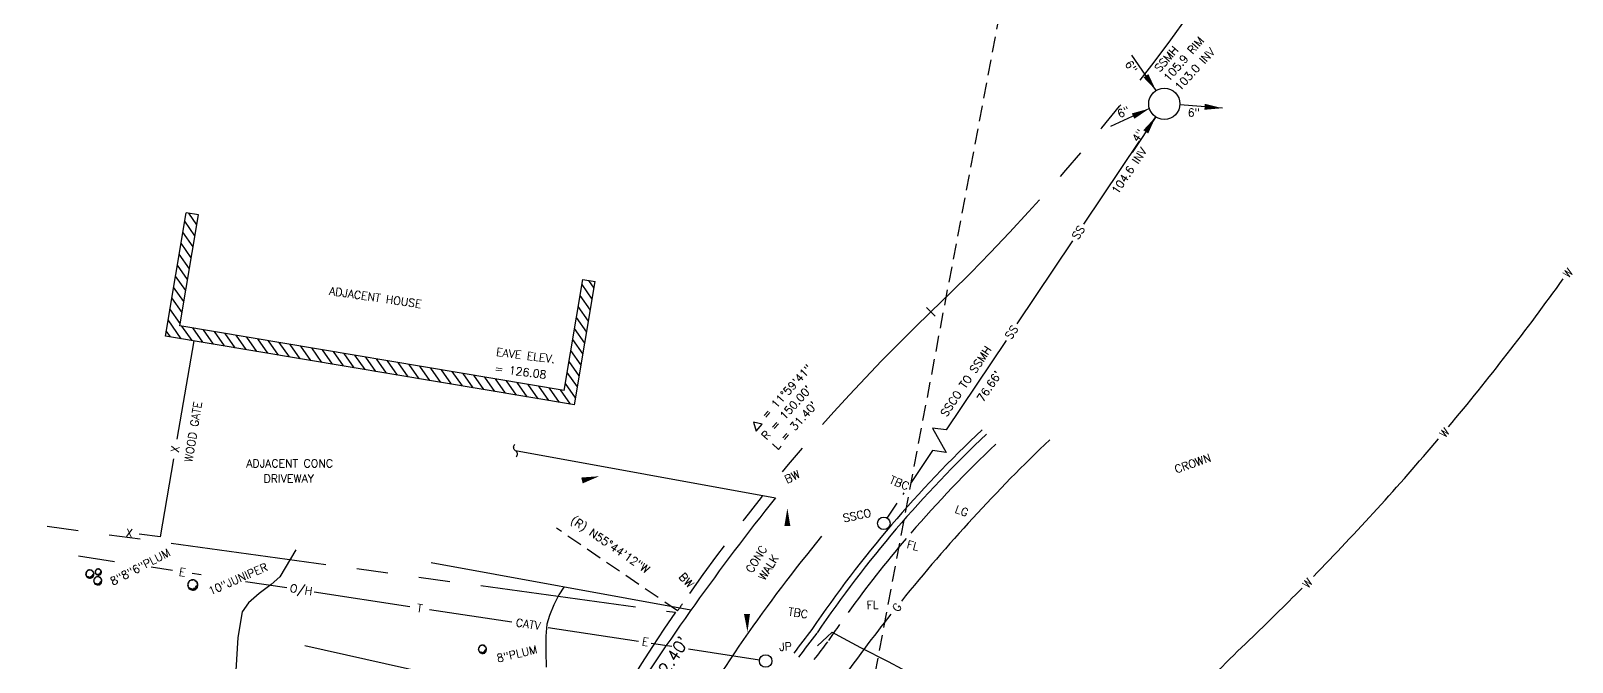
# Model space of a CAD drawing. Extents: x 3812 to 5524, y 4309 to 5867.
# Drawn here: x 5119.2 to 5242.5, y 5022.9 to 5073.5 of the extents above; entities that cross this region are included whole.
import ezdxf
from ezdxf.enums import TextEntityAlignment as Align

# ---------------------------------------------------------------- set-up
doc = ezdxf.new("R2010")
doc.units = 0
doc.header["$LTSCALE"] = 10
doc.header["$MEASUREMENT"] = 0
doc.linetypes.add('HIDDEN2', pattern=[0.1875, 0.125, -0.0625])
doc.linetypes.add('PHANTOM', pattern=[2.5, 1.25, -0.25, 0.25, -0.25, 0.25, -0.25])
doc.layers.get('0').update_dxf_attribs({"linetype": 'CONTINUOUS'})
for name, color, linetype in [('ANNOBJ', 2, 'CONTINUOUS'), ('BDRY-HATCH', 6, 'CONTINUOUS'), ('BNDRY-DIM', 1, 'CONTINUOUS'), ('BNDRY-REC', 4, 'PHANTOM'), ('BNRDY', 5, 'CONTINUOUS'), ('BUILDING', 1, 'CONTINUOUS'), ('CONCRETE', 32, 'CONTINUOUS'), ('FENCE', 7, 'CONTINUOUS'), ('HATCHBORDER', 7, 'CONTINUOUS'), ('PLT_ANNO_TXT', 120, 'CONTINUOUS'), ('POSMAJOR001', 1, 'CONTINUOUS'), ('POSMINOR001', 7, 'CONTINUOUS'), ('TEXTM', 11, 'CONTINUOUS'), ('TIES', 7, 'HIDDEN2'), ('TREES', 3, 'CONTINUOUS'), ('UTILITIES', 7, 'CONTINUOUS')]:
    doc.layers.add(name, color=color, linetype=linetype)
doc.styles.add('L80', font='simplex.shx', dxfattribs={"height": 0.8})
doc.dimstyles.get("Standard").update_dxf_attribs({"dimtxt": 0.18, "dimasz": 0.18, "dimexe": 0.18, "dimexo": 0.0625, "dimgap": 0.09, "dimtad": 0, "dimtih": 1, "dimtoh": 1, "dimdec": 4, "dimzin": 0, "dimtxsty": 'STANDARD', "dimcen": 0.09, "dimazin": 3, "dimtfac": 1, "dimtdec": 4, "dimtofl": 0, "dimtmove": 0, "dimatfit": 3, "dimtolj": 1, "dimtzin": 0})

# ---------------------------------------------------------------- blocks, each defined once
blk = doc.blocks.new('DELTA')
blk.add_lwpolyline([(0, 0), (0.096, 0), (0.048, 0.083)], close=True)
blk = doc.blocks.new('CG_T30')
for p, q in [((-0.118, 0.036), (-0.122, 0.036)), ((-0.122, 0.036), (-0.122, 0.028)), ((-0.122, 0.028), (-0.117, 0.028)), ((-0.115, 0.005), (-0.122, 0.005)), ((-0.122, 0.005), (-0.122, -0.005)), ((-0.11, 0.046), (-0.118, 0.046)), ((-0.118, 0.046), (-0.118, 0.036)), ((-0.117, 0.028), (-0.117, 0.021)), ((-0.117, 0.021), (-0.115, 0.021)), ((-0.115, 0.013), (-0.116, 0.013)), ((-0.116, 0.013), (-0.116, 0.005)), ((-0.116, 0.005), (-0.115, 0.005)), ((-0.115, 0.021), (-0.115, 0.013)), ((-0.109, 0.055), (-0.11, 0.055)), ((-0.11, 0.055), (-0.102, 0.055)), ((-0.11, 0.045), (-0.11, 0.046)), ((-0.102, 0.045), (-0.11, 0.045)), ((-0.101, 0.067), (-0.109, 0.067)), ((-0.109, 0.067), (-0.109, 0.055)), ((-0.102, 0.055), (-0.102, 0.049)), ((-0.095, 0.052), (-0.102, 0.052)), ((-0.102, 0.052), (-0.102, 0.045)), ((-0.102, 0.049), (-0.095, 0.049)), ((-0.093, 0.07), (-0.101, 0.07)), ((-0.101, 0.07), (-0.101, 0.067)), ((-0.089, 0.081), (-0.096, 0.081)), ((-0.096, 0.081), (-0.096, 0.07)), ((-0.096, 0.07), (-0.093, 0.07)), ((-0.095, 0.049), (-0.095, 0.052)), ((-0.081, 0.082), (-0.089, 0.082)), ((-0.089, 0.082), (-0.089, 0.081)), ((-0.075, 0.102), (-0.083, 0.102)), ((-0.083, 0.102), (-0.083, 0.09)), ((-0.083, 0.09), (-0.083, 0.09)), ((-0.083, 0.09), (-0.083, 0.082)), ((-0.083, 0.082), (-0.081, 0.082)), ((-0.067, 0.102), (-0.075, 0.102)), ((-0.075, 0.102), (-0.075, 0.102)), ((-0.059, 0.102), (-0.067, 0.102)), ((-0.067, 0.102), (-0.067, 0.102)), ((-0.052, 0.105), (-0.059, 0.105)), ((-0.059, 0.105), (-0.059, 0.102)), ((-0.053, 0.111), (-0.054, 0.111)), ((-0.054, 0.111), (-0.054, 0.111)), ((-0.053, 0.11), (-0.053, 0.111)), ((-0.046, 0.11), (-0.053, 0.11)), ((-0.052, 0.113), (-0.052, 0.105)), ((-0.052, 0.105), (-0.052, 0.105)), ((-0.046, 0.109), (-0.046, 0.11)), ((-0.038, 0.109), (-0.046, 0.109)), ((-0.03, 0.122), (-0.038, 0.122)), ((-0.038, 0.122), (-0.038, 0.109)), ((-0.038, 0.109), (-0.038, 0.109)), ((-0.03, 0.116), (-0.03, 0.122)), ((-0.022, 0.116), (-0.03, 0.116)), ((-0.022, 0.112), (-0.022, 0.116)), ((-0.015, 0.112), (-0.022, 0.112)), ((-0.007, 0.116), (-0.015, 0.116)), ((-0.015, 0.116), (-0.015, 0.112)), ((0.003, 0.123), (-0.012, 0.123)), ((-0.012, 0.123), (-0.012, 0.123)), ((-0.012, 0.123), (-0.012, 0.116)), ((-0.012, 0.116), (-0.007, 0.116)), ((0.003, 0.116), (0.003, 0.123)), ((0.015, 0.119), (0.003, 0.119)), ((0.003, 0.119), (0.003, 0.116)), ((0.015, 0.122), (0.015, 0.127)), ((0.015, 0.127), (0.015, 0.119)), ((0.023, 0.122), (0.015, 0.122)), ((0.023, 0.119), (0.023, 0.122)), ((0.03, 0.119), (0.023, 0.119)), ((0.03, 0.113), (0.03, 0.119)), ((0.044, 0.113), (0.03, 0.113)), ((0.044, 0.105), (0.044, 0.113)), ((0.052, 0.109), (0.044, 0.109)), ((0.044, 0.109), (0.044, 0.105)), ((0.067, 0.11), (0.052, 0.11)), ((0.052, 0.11), (0.052, 0.109)), ((0.063, 0.095), (0.063, 0.103)), ((0.063, 0.103), (0.067, 0.103)), ((0.064, 0.095), (0.063, 0.095)), ((0.064, 0.086), (0.064, 0.095)), ((0.076, 0.086), (0.064, 0.086)), ((0.067, 0.103), (0.067, 0.11)), ((0.076, 0.088), (0.076, 0.094)), ((0.076, 0.094), (0.076, 0.086)), ((0.091, 0.088), (0.076, 0.088)), ((0.091, 0.08), (0.091, 0.088)), ((0.091, 0.072), (0.091, 0.08)), ((0.091, 0.08), (0.091, 0.08)), ((0.091, 0.065), (0.091, 0.072)), ((0.091, 0.072), (0.091, 0.072)), ((0.098, 0.065), (0.091, 0.065)), ((0.091, 0.065), (0.091, 0.065)), ((0.098, 0.063), (0.098, 0.065)), ((0.113, 0.063), (0.098, 0.063)), ((0.104, 0.045), (0.1, 0.045)), ((0.1, 0.045), (0.108, 0.045)), ((0.104, 0.037), (0.104, 0.045)), ((0.111, 0.041), (0.104, 0.041)), ((0.104, 0.041), (0.104, 0.037)), ((0.11, 0), (0.107, 0)), ((0.107, 0), (0.115, 0)), ((0.108, 0.045), (0.108, 0.055)), ((0.108, 0.055), (0.113, 0.055)), ((0.11, 0.005), (0.11, 0.008)), ((0.11, 0.008), (0.11, 0)), ((0.118, 0.005), (0.11, 0.005)), ((0.111, 0.035), (0.111, 0.041)), ((0.123, 0.035), (0.111, 0.035)), ((0.112, -0.003), (0.112, 0.005)), ((0.112, 0.005), (0.118, 0.005)), ((0.113, 0.055), (0.113, 0.063)), ((0.12, 0.022), (0.115, 0.022)), ((0.115, 0.022), (0.123, 0.022)), ((0.115, 0), (0.115, -0.003)), ((0.12, 0.015), (0.12, 0.022)), ((0.125, 0.015), (0.12, 0.015)), ((0.123, 0.022), (0.123, 0.035)), ((0.123, -0.003), (0.123, 0.007)), ((0.123, 0.007), (0.125, 0.007)), ((0.125, 0.007), (0.125, 0.015)), ((-0.122, -0.005), (-0.127, -0.005)), ((-0.127, -0.005), (-0.127, -0.013)), ((-0.127, -0.013), (-0.114, -0.013)), ((-0.115, -0.033), (-0.121, -0.033)), ((-0.121, -0.033), (-0.121, -0.041)), ((-0.121, -0.041), (-0.112, -0.041)), ((-0.114, -0.025), (-0.115, -0.025)), ((-0.115, -0.025), (-0.115, -0.033)), ((-0.114, -0.013), (-0.114, -0.025)), ((-0.112, -0.041), (-0.112, -0.051)), ((-0.112, -0.051), (-0.109, -0.051)), ((-0.109, -0.051), (-0.109, -0.059)), ((-0.109, -0.059), (-0.097, -0.059)), ((-0.097, -0.066), (-0.098, -0.066)), ((-0.098, -0.066), (-0.098, -0.073)), ((-0.098, -0.073), (-0.094, -0.073)), ((-0.097, -0.059), (-0.097, -0.058)), ((-0.097, -0.058), (-0.097, -0.066)), ((-0.094, -0.073), (-0.094, -0.081)), ((-0.094, -0.081), (-0.085, -0.081)), ((-0.09, -0.082), (-0.093, -0.082)), ((-0.093, -0.082), (-0.093, -0.09)), ((-0.093, -0.09), (-0.081, -0.09)), ((-0.086, -0.074), (-0.09, -0.074)), ((-0.09, -0.074), (-0.09, -0.082)), ((-0.086, -0.073), (-0.086, -0.066)), ((-0.086, -0.066), (-0.086, -0.074)), ((-0.078, -0.073), (-0.086, -0.073)), ((-0.085, -0.081), (-0.085, -0.084)), ((-0.085, -0.084), (-0.078, -0.084)), ((-0.081, -0.09), (-0.081, -0.095)), ((-0.081, -0.095), (-0.073, -0.095)), ((-0.078, -0.084), (-0.078, -0.073)), ((-0.073, -0.095), (-0.073, -0.099)), ((-0.073, -0.099), (-0.065, -0.099)), ((-0.065, -0.098), (-0.065, -0.09)), ((-0.065, -0.09), (-0.062, -0.09)), ((-0.062, -0.098), (-0.065, -0.098)), ((-0.065, -0.099), (-0.065, -0.1)), ((-0.065, -0.1), (-0.058, -0.1)), ((-0.062, -0.09), (-0.062, -0.082)), ((-0.062, -0.082), (-0.051, -0.082)), ((-0.062, -0.105), (-0.062, -0.098)), ((-0.058, -0.105), (-0.062, -0.105)), ((-0.053, -0.098), (-0.058, -0.098)), ((-0.058, -0.098), (-0.058, -0.105)), ((-0.058, -0.1), (-0.058, -0.102)), ((-0.058, -0.102), (-0.05, -0.102)), ((-0.053, -0.095), (-0.053, -0.09)), ((-0.053, -0.09), (-0.053, -0.098)), ((-0.04, -0.095), (-0.053, -0.095)), ((-0.051, -0.082), (-0.051, -0.078)), ((-0.051, -0.078), (-0.043, -0.078)), ((-0.05, -0.102), (-0.05, -0.115)), ((-0.05, -0.115), (-0.035, -0.115)), ((-0.043, -0.078), (-0.043, -0.082)), ((-0.043, -0.082), (-0.035, -0.082)), ((-0.04, -0.103), (-0.04, -0.095)), ((-0.034, -0.103), (-0.04, -0.103)), ((-0.033, -0.103), (-0.036, -0.103)), ((-0.036, -0.103), (-0.036, -0.11)), ((-0.036, -0.11), (-0.023, -0.11)), ((-0.035, -0.082), (-0.035, -0.095)), ((-0.035, -0.095), (-0.033, -0.095)), ((-0.035, -0.118), (-0.035, -0.11)), ((-0.035, -0.11), (-0.034, -0.11)), ((-0.035, -0.115), (-0.035, -0.118)), ((-0.034, -0.11), (-0.034, -0.103)), ((-0.033, -0.095), (-0.033, -0.103)), ((-0.025, -0.114), (-0.025, -0.106)), ((-0.025, -0.106), (-0.02, -0.106)), ((-0.021, -0.114), (-0.025, -0.114)), ((-0.023, -0.11), (-0.023, -0.114)), ((-0.023, -0.114), (-0.015, -0.114)), ((-0.021, -0.123), (-0.021, -0.114)), ((-0.013, -0.123), (-0.021, -0.123)), ((-0.02, -0.106), (-0.02, -0.098)), ((-0.02, -0.098), (-0.008, -0.098)), ((-0.015, -0.114), (-0.015, -0.123)), ((-0.015, -0.123), (-0.013, -0.123)), ((-0.005, -0.114), (-0.01, -0.114)), ((-0.01, -0.114), (-0.01, -0.122)), ((-0.01, -0.122), (0.004, -0.122)), ((-0.008, -0.098), (-0.008, -0.093)), ((-0.008, -0.093), (0, -0.093)), ((0.003, -0.102), (-0.005, -0.102)), ((-0.005, -0.102), (-0.005, -0.114)), ((0, -0.093), (0, -0.102)), ((0, -0.102), (0.003, -0.102)), ((0.004, -0.122), (0.004, -0.124)), ((0.004, -0.124), (0.012, -0.124)), ((0.011, -0.106), (0.005, -0.106)), ((0.005, -0.106), (0.005, -0.114)), ((0.005, -0.114), (0.018, -0.114)), ((0.017, -0.098), (0.011, -0.098)), ((0.011, -0.098), (0.011, -0.106)), ((0.012, -0.124), (0.012, -0.125)), ((0.012, -0.125), (0.02, -0.125)), ((0.018, -0.106), (0.016, -0.106)), ((0.016, -0.106), (0.023, -0.106)), ((0.031, -0.088), (0.017, -0.088)), ((0.017, -0.088), (0.017, -0.098)), ((0.018, -0.114), (0.018, -0.106)), ((0.02, -0.114), (0.018, -0.114)), ((0.018, -0.114), (0.018, -0.114)), ((0.018, -0.114), (0.027, -0.114)), ((0.02, -0.125), (0.02, -0.114)), ((0.023, -0.106), (0.023, -0.1)), ((0.023, -0.1), (0.031, -0.1)), ((0.027, -0.114), (0.027, -0.114)), ((0.027, -0.114), (0.035, -0.114)), ((0.031, -0.1), (0.031, -0.088)), ((0.035, -0.114), (0.035, -0.112)), ((0.035, -0.112), (0.042, -0.112)), ((0.042, -0.112), (0.042, -0.117)), ((0.042, -0.117), (0.05, -0.117)), ((0.044, -0.095), (0.044, -0.087)), ((0.044, -0.087), (0.055, -0.087)), ((0.051, -0.095), (0.044, -0.095)), ((0.05, -0.117), (0.05, -0.104)), ((0.05, -0.104), (0.051, -0.104)), ((0.051, -0.104), (0.051, -0.095)), ((0.053, -0.084), (0.053, -0.076)), ((0.053, -0.076), (0.058, -0.076)), ((0.058, -0.084), (0.053, -0.084)), ((0.055, -0.087), (0.055, -0.084)), ((0.055, -0.084), (0.063, -0.084)), ((0.058, -0.076), (0.058, -0.066)), ((0.058, -0.066), (0.058, -0.066)), ((0.058, -0.066), (0.066, -0.066)), ((0.058, -0.096), (0.058, -0.084)), ((0.066, -0.096), (0.058, -0.096)), ((0.063, -0.107), (0.058, -0.107)), ((0.058, -0.107), (0.066, -0.107)), ((0.063, -0.084), (0.063, -0.085)), ((0.063, -0.085), (0.071, -0.085)), ((0.071, -0.099), (0.063, -0.099)), ((0.063, -0.099), (0.063, -0.107)), ((0.066, -0.066), (0.066, -0.063)), ((0.066, -0.063), (0.073, -0.063)), ((0.066, -0.101), (0.066, -0.096)), ((0.073, -0.101), (0.066, -0.101)), ((0.066, -0.107), (0.066, -0.113)), ((0.066, -0.113), (0.073, -0.113)), ((0.071, -0.085), (0.071, -0.099)), ((0.073, -0.037), (0.072, -0.037)), ((0.072, -0.037), (0.079, -0.037)), ((0.073, -0.049), (0.073, -0.037)), ((0.081, -0.049), (0.073, -0.049)), ((0.073, -0.063), (0.073, -0.058)), ((0.073, -0.058), (0.081, -0.058)), ((0.073, -0.113), (0.073, -0.101)), ((0.073, -0.101), (0.073, -0.101)), ((0.085, -0.068), (0.078, -0.068)), ((0.078, -0.068), (0.078, -0.083)), ((0.078, -0.083), (0.086, -0.083)), ((0.085, -0.023), (0.079, -0.023)), ((0.079, -0.023), (0.086, -0.023)), ((0.079, -0.037), (0.079, -0.036)), ((0.079, -0.036), (0.087, -0.036)), ((0.081, -0.052), (0.081, -0.049)), ((0.089, -0.052), (0.081, -0.052)), ((0.081, -0.058), (0.081, -0.068)), ((0.081, -0.068), (0.085, -0.068)), ((0.085, -0.038), (0.085, -0.023)), ((0.093, -0.038), (0.085, -0.038)), ((0.086, -0.023), (0.086, -0.018)), ((0.086, -0.018), (0.094, -0.018)), ((0.086, -0.083), (0.086, -0.088)), ((0.086, -0.088), (0.094, -0.088)), ((0.087, -0.036), (0.087, -0.05)), ((0.087, -0.05), (0.091, -0.05)), ((0.089, -0.066), (0.087, -0.066)), ((0.087, -0.066), (0.095, -0.066)), ((0.089, -0.054), (0.089, -0.052)), ((0.097, -0.054), (0.089, -0.054)), ((0.091, -0.058), (0.089, -0.058)), ((0.089, -0.058), (0.089, -0.066)), ((0.091, -0.05), (0.091, -0.058)), ((0.093, -0.045), (0.093, -0.038)), ((0.101, -0.045), (0.093, -0.045)), ((0.094, -0.018), (0.094, -0.017)), ((0.094, -0.017), (0.102, -0.017)), ((0.094, -0.088), (0.094, -0.078)), ((0.094, -0.078), (0.1, -0.078)), ((0.095, -0.066), (0.095, -0.069)), ((0.095, -0.069), (0.103, -0.069)), ((0.097, -0.062), (0.097, -0.054)), ((0.097, -0.054), (0.097, -0.054)), ((0.099, -0.062), (0.097, -0.062)), ((0.099, -0.07), (0.099, -0.062)), ((0.1, -0.07), (0.099, -0.07)), ((0.1, -0.078), (0.1, -0.07)), ((0.101, -0.049), (0.101, -0.045)), ((0.11, -0.049), (0.101, -0.049)), ((0.102, -0.017), (0.102, -0.031)), ((0.102, -0.031), (0.104, -0.031)), ((0.103, -0.069), (0.103, -0.069)), ((0.103, -0.069), (0.11, -0.069)), ((0.104, -0.031), (0.104, -0.039)), ((0.104, -0.039), (0.114, -0.039)), ((0.11, -0.057), (0.11, -0.049)), ((0.11, -0.069), (0.11, -0.057)), ((0.11, -0.057), (0.11, -0.057)), ((0.112, -0.016), (0.112, -0.003)), ((0.112, -0.003), (0.112, -0.003)), ((0.123, -0.016), (0.112, -0.016)), ((0.114, -0.039), (0.114, -0.031)), ((0.114, -0.031), (0.123, -0.031)), ((0.114, -0.039), (0.114, -0.039)), ((0.115, -0.003), (0.123, -0.003)), ((0.123, -0.031), (0.123, -0.016))]:
    blk.add_line(p, q)

msp = doc.modelspace()

# ---------------------------------------------------------------- hatches: boundary and pattern name
at = {"layer": 'BDRY-HATCH'}
h = msp.add_hatch(dxfattribs=at)
h.set_pattern_fill('ANSI31', color=256, scale=5, angle=79.9925, style=0)
h.set_pattern_definition([(124.9925, (-0.8388, 0.562), (-0.51201695, -0.358418253), [])])
h.paths.add_polyline_path([(5131.14, 5049.86), (5132.64, 5058.74), (5131.65, 5058.9), (5129.99, 5049.04), (5162.71, 5043.53), (5164.37, 5053.39), (5163.38, 5053.56), (5161.89, 5044.68)])
h.paths.add_polyline_path([(5128.83, 5046.69), (5131.79, 5048.02), (5131.4, 5048.9), (5128.44, 5047.56)], flags=9)
h.paths.add_polyline_path([(5127.61, 5047.19), (5129.96, 5048.25), (5129.56, 5049.13), (5127.21, 5048.07)], flags=9)
h.paths.add_polyline_path([(5125.13, 5043.8), (5132.73, 5047.22), (5132.34, 5048.09), (5124.74, 5044.67)], flags=9)
h.paths.add_polyline_path([(5163.58, 5043.38), (5166.67, 5044.65), (5166.31, 5045.54), (5163.22, 5044.27)], flags=9)
h.paths.add_polyline_path([(5163.22, 5044.28), (5165.6, 5045.25), (5165.24, 5046.14), (5162.85, 5045.16)], flags=9)
h.paths.add_polyline_path([(5163.96, 5042.46), (5171.5, 5045.55), (5171.14, 5046.44), (5163.6, 5043.35)], flags=9)

# ---------------------------------------------------------------- linework, layer by layer
at = {"layer": 'ANNOBJ'}
msp.add_lwpolyline([(5158.07, 5039.37, 0.466308), (5158, 5039.86, -0.466308), (5157.93, 5040.36, -0.466308)], format="xyb", dxfattribs=at)
at = {"layer": 'BNDRY-REC'}
for p, q in [((5190.86, 5051.32), (5191.57, 5050.62)), ((5006.61, 5049.44), (5170.78, 5026.93))]:
    msp.add_line(p, q, dxfattribs=at)
for centre, radius, start, end in [((5072.64, 5174.82), 171.46, 313.7543, 325.7107), ((5294.93, 4942.6), 150, 133.7421, 145.0933), ((5294.93, 4942.6), 150, 145.4739, 145.7368)]:
    msp.add_arc(centre, radius, start, end, dxfattribs=at)
at = {"layer": 'BNRDY'}
msp.add_arc((5294.74, 4942.47), 150, 145.7293, 165.7452, dxfattribs=at)
at = {"layer": 'BUILDING'}
for p, q in [((5129.99, 5049.04), (5131.65, 5058.9)), ((5162.71, 5043.53), (5164.37, 5053.39)), ((5162.71, 5043.53), (5129.99, 5049.04))]:
    msp.add_line(p, q, dxfattribs=at)
at = {"layer": 'CONCRETE'}
for p, q in [((5178.78, 5036.07), (5158, 5039.86)), ((5172.02, 5027.09), (5151.24, 5030.88)), ((5141.15, 5024.26), (5166.34, 5018.65))]:
    msp.add_line(p, q, dxfattribs=at)
for centre, radius, start, end in [((5260.94, 4971.78), 95.77, 133.2491, 145.8364), ((5260.94, 4971.78), 95.27, 133.2491, 145.8364), ((5260.94, 4971.78), 94.17, 133.2491, 139.2299), ((5337.05, 4909.97), 202.37, 141.4524, 147.5174), ((5277.48, 4954.78), 123.07, 140.5243, 150.1824), ((5260.94, 4971.78), 94.17, 139.5876, 144.1704), ((5271.98, 4955.28), 114.41, 142.1016, 143.2978), ((5271.98, 4955.28), 113.91, 142.1016, 143.3168), ((5260.94, 4971.78), 94.17, 144.8809, 145.8364), ((5271.98, 4955.28), 112.81, 142.1016, 143.0164)]:
    msp.add_arc(centre, radius, start, end, dxfattribs=at)
at = {"layer": 'FENCE'}
for p, q in [((5132.26, 5048.66), (5130.9, 5040.78)), ((5130.63, 5039.2), (5129.56, 5032.97)), ((5129.56, 5032.97), (5127.9, 5033.18))]:
    msp.add_line(p, q, dxfattribs=at)
at = {"layer": 'HATCHBORDER'}
for p, q in [((5131.14, 5049.86), (5132.64, 5058.74)), ((5132.64, 5058.74), (5131.65, 5058.9)), ((5161.89, 5044.68), (5163.38, 5053.56)), ((5163.38, 5053.56), (5164.37, 5053.39)), ((5161.89, 5044.68), (5131.14, 5049.86))]:
    msp.add_line(p, q, dxfattribs=at)
at = {"layer": 'POSMAJOR001'}
msp.add_polyline3d([(5140.43, 5031.92, 110), (5139.14, 5029.76, 110), (5138.44, 5029.15, 110), (5137.5, 5028.44, 110), (5136.63, 5027.69, 110), (5136.13, 5026.98, 110), (5136.13, 5026.98, 110), (5135.78, 5024.91, 110), (5135.63, 5022.26, 110), (5135.54, 5019.59, 110), (5135.42, 5017.98, 110)], dxfattribs=at)
at = {"layer": 'POSMINOR001'}
for points in [[(5161.85, 5028.94, 108), (5161.46, 5028.33, 108), (5161.06, 5027.52, 108), (5160.71, 5026.68, 108), (5160.5, 5025.98, 108), (5160.5, 5025.98, 108), (5160.42, 5025.01, 108), (5160.43, 5023.77, 108), (5160.44, 5022.53, 108)], [(5182.16, 5024.25, 106), (5182.93, 5024.96, 106), (5183.32, 5025.33, 106), (5183.85, 5025.04, 106), (5185.6, 5024.12, 106), (5187.8, 5022.98, 106), (5189.98, 5021.81, 106), (5191.67, 5020.77, 106), (5191.67, 5020.77, 106), (5192.29, 5020.18, 106), (5192.97, 5019.34, 106), (5193.63, 5018.47, 106), (5194.19, 5017.79, 106), (5194.19, 5017.79, 106)]]:
    msp.add_polyline3d(points, dxfattribs=at)
at = {"layer": 'TEXTM'}
for points in [[(5164.7, 5037.82, 0, 0.48, 0), (5163.31, 5037.48, 0, 0, -0.18005), (5150.6, 5038.94, 0, 0, 0.275231), (5145.3, 5038.58, 0, 0, 2.696436)], [(5179.74, 5035.27, 0, 0.48, 0), (5179.74, 5033.83, 0, 0, -0.346528), (5179.08, 5033, 0, 0, 0.259894), (5178.42, 5032.39, 0, 0, 1.380843)], [(5176.55, 5025.36, 0, 0.48, 0), (5176.51, 5026.8, 0, 0, -0.306758), (5177.36, 5028.14, 0, 0, 0.411271), (5177.77, 5029.16, 0, 0, -1.507819)]]:
    msp.add_lwpolyline(points, format="xyseb", dxfattribs=at)
at = {"layer": 'TIES'}
for p, q in [((5240.92, 5308.82), (5084.09, 4478.77)), ((5170.96, 5027.05), (5161.28, 5033.65))]:
    msp.add_line(p, q, dxfattribs=at)
at = {"layer": 'UTILITIES'}
for p, q in [((5208.79, 5065.97), (5209.2, 5066.58)), ((5203.45, 5057.99), (5207.9, 5064.64)), ((5198.12, 5050.01), (5202.56, 5056.66)), ((5188.99, 5036.35), (5189.09, 5036.5)), ((5187.72, 5034.46), (5188.53, 5035.67)), ((5125.91, 5030.98), (5123.03, 5031.42)), ((5130.56, 5030.27), (5128.85, 5030.53)), ((5132.85, 5029.92), (5132.14, 5030.03)), ((5139.7, 5028.88), (5136.41, 5029.38)), ((5149.54, 5027.37), (5141.9, 5028.54)), ((5157.69, 5026.13), (5151.12, 5027.13)), ((5167.84, 5024.58), (5160.61, 5025.69)), ((5170.5, 5024.18), (5168.85, 5024.43)), ((5177.51, 5023.11), (5171.82, 5023.97))]:
    msp.add_line(p, q, dxfattribs=at)
msp.add_lwpolyline([(5197.23, 5048.68), (5192.45, 5041.53), (5191.34, 5041.67), (5192.45, 5039.73), (5191.34, 5039.87), (5189.63, 5037.31)], dxfattribs=at)
for centre, radius in [((5209.89, 5067.62), 1.25), ((5187.45, 5034.05), 0.5), ((5178.01, 5023.03), 0.5)]:
    msp.add_circle(centre, radius, dxfattribs=at)
for centre, radius, start, end in [((5072.65, 5175.21), 208.32, 320.1648, 324.2878), ((5294.74, 4942.47), 136, 133.7346, 141.1286), ((5072.65, 5175.21), 208.32, 315.7306, 319.8257), ((5072.65, 5175.21), 208.32, 313.7468, 315.3723), ((5294.74, 4942.47), 136, 141.6923, 147.4735), ((5294.91, 4942.97), 113.14, 133.7346, 137.2731)]:
    msp.add_arc(centre, radius, start, end, dxfattribs=at)

# ---------------------------------------------------------------- block references
at = {"layer": 'PLT_ANNO_TXT', "xscale": 7.683073229291718, "yscale": 7.683073229291718, "zscale": 7.683073229291718, "rotation": 47.64577041644191}
msp.add_blockref('DELTA', (5177.24, 5041.43), dxfattribs=at)
at = {"layer": 'TREES', "rotation": 359.9925}
for p, xscale, yscale, zscale in [((5123.95, 5029.99), 2.666666666666667, 2.666666666666667, 2.666666666666667), ((5124.62, 5030.15), 2, 2, 2), ((5124.58, 5029.45), 2.666666666666667, 2.666666666666667, 2.666666666666667), ((5132.18, 5029.12), 3.333333333333333, 3.333333333333333, 3.333333333333333), ((5155.35, 5023.97), 2.666666666666667, 2.666666666666667, 2.666666666666667)]:
    msp.add_blockref('CG_T30', p, dxfattribs=dict(at, xscale=xscale, yscale=yscale, zscale=zscale))

# ---------------------------------------------------------------- texts
at = {"layer": 'BNDRY-DIM', "style": 'L80'}
msp.add_text("L = 52.40'", height=0.96, rotation=57.3729, dxfattribs=at).set_placement((5168.05, 5018.54))
at = {"layer": 'FENCE', "style": 'L80'}
for rotation, p in [(80.2458, (5130.77, 5039.99)), (352.8258, (5127.1, 5033.28))]:
    msp.add_text('X', height=0.64, rotation=rotation, dxfattribs=at).set_placement(p, align=Align.MIDDLE)
at = {"layer": 'PLT_ANNO_TXT', "style": 'L80'}
for s, p in [(' = 11%%d59\'41"', (5177.78, 5042.02)), ("R = 150.00'", (5178.07, 5040.68)), ("L = 31.40'", (5178.96, 5039.89))]:
    msp.add_text(s, height=0.64, rotation=47.6458, dxfattribs=at).set_placement(p)
at = {"layer": 'TEXTM', "style": 'L80'}
for s, rotation, p in [('SSMH', 48.9559, (5209.52, 5070.11)), ('105.9 RIM', 48.9559, (5210.25, 5069.35)), ('103.0 INV', 47.6464, (5211.14, 5068.61)), ('6"', 304.7505, (5206.7, 5070.81)), ('6"', 24.5023, (5206.31, 5066.47)), ('4"', 56.2888, (5207.78, 5064.49)), ('104.6 INV', 55.9125, (5206.16, 5060.34)), ('ADJACENT HOUSE', 351.6522, (5143.05, 5052.35)), ('EAVE ELEV.', 352.7602, (5156.41, 5047.46)), ('SSCO TO SSMH', 56.2887, (5192.47, 5042.51)), ('= 126.08', 352.7602, (5156.29, 5046.14)), ("76.66'", 56.2887, (5195.39, 5043.69)), ('WOOD GATE', 80.7961, (5132.13, 5038.89)), ('CROWN', 19.488, (5210.85, 5038.04)), ('BW', 25.4525, (5179.71, 5037.23)), ('TBC', 337.5317, (5187.84, 5037.29)), ('SSCO', 11.9289, (5184.26, 5034.13)), ('LG', 340.3166, (5193.09, 5034.92)), ('FL', 345.3139, (5189.25, 5032.08)), ('CONC', 58.1508, (5176.91, 5030.01)), ('WALK', 58.1508, (5177.92, 5029.42)), ('BW', 312.2965, (5171.01, 5029.73)), ('FL', 0.75, (5186.08, 5027.19)), ('TBC', 351.0978, (5179.76, 5026.69)), ('JP', 3.4272, (5179.1, 5023.84))]:
    msp.add_text(s, height=0.64, rotation=rotation, dxfattribs=at).set_placement(p)
for s, p in [('6"', (5211.76, 5066.6)), ('ADJACENT CONC', (5136.46, 5038.53)), ('DRIVEWAY', (5137.84, 5037.31))]:
    msp.add_text(s, height=0.64, dxfattribs=at).set_placement(p)
msp.add_text('(R) N55%%d44\'12"W', height=0.64, rotation=325.7367, dxfattribs=at).set_placement((5165.39, 5032.08), align=Align.CENTER)
at = {"layer": 'TREES', "style": 'L80'}
for s, rotation, p in [('8"8"6"PLUM', 27.5782, (5125.79, 5029.06)), ('10"JUNIPER', 23.528, (5133.59, 5028.29)), ('8"PLUM', 13.2651, (5156.58, 5022.92))]:
    msp.add_text(s, height=0.64, rotation=rotation, dxfattribs=at).set_placement(p)
at = {"layer": 'UTILITIES', "style": 'L80'}
for s, rotation, p in [('SS', 56.2361, (5203.01, 5057.32)), ('W', 48.8622, (5242.18, 5054.08)), ('SS', 56.2361, (5197.67, 5049.34)), ('W', 48.8622, (5232.3, 5041.3)), ('E', 351.325, (5131.35, 5030.15)), ('O/H', 351.325, (5140.84, 5028.7)), ('W', 48.8622, (5221.34, 5029.26)), ('T', 351.325, (5150.33, 5027.25)), ('G', 52.4142, (5188.5, 5027.32)), ('CATV', 351.325, (5159.02, 5025.98)), ('E', 351.325, (5168.38, 5024.57))]:
    msp.add_text(s, height=0.64, rotation=rotation, dxfattribs=at).set_placement(p, align=Align.MIDDLE)

# ---------------------------------------------------------------- leaders
at = {"layer": 'UTILITIES'}
for points in [[(5209.23, 5068.68), (5207.3, 5071.51)], [(5208.7, 5067.24), (5205.59, 5065.81)], [(5214.55, 5067.27), (5211.14, 5067.54)], [(5209.2, 5066.58), (5207.31, 5063.72)]]:
    msp.add_leader(points, dimstyle='STANDARD', override={"dimscale": 8, "dimpost": "'", "dimtxsty": 'L80'}, dxfattribs=at)

doc.saveas('drawing.dxf')
